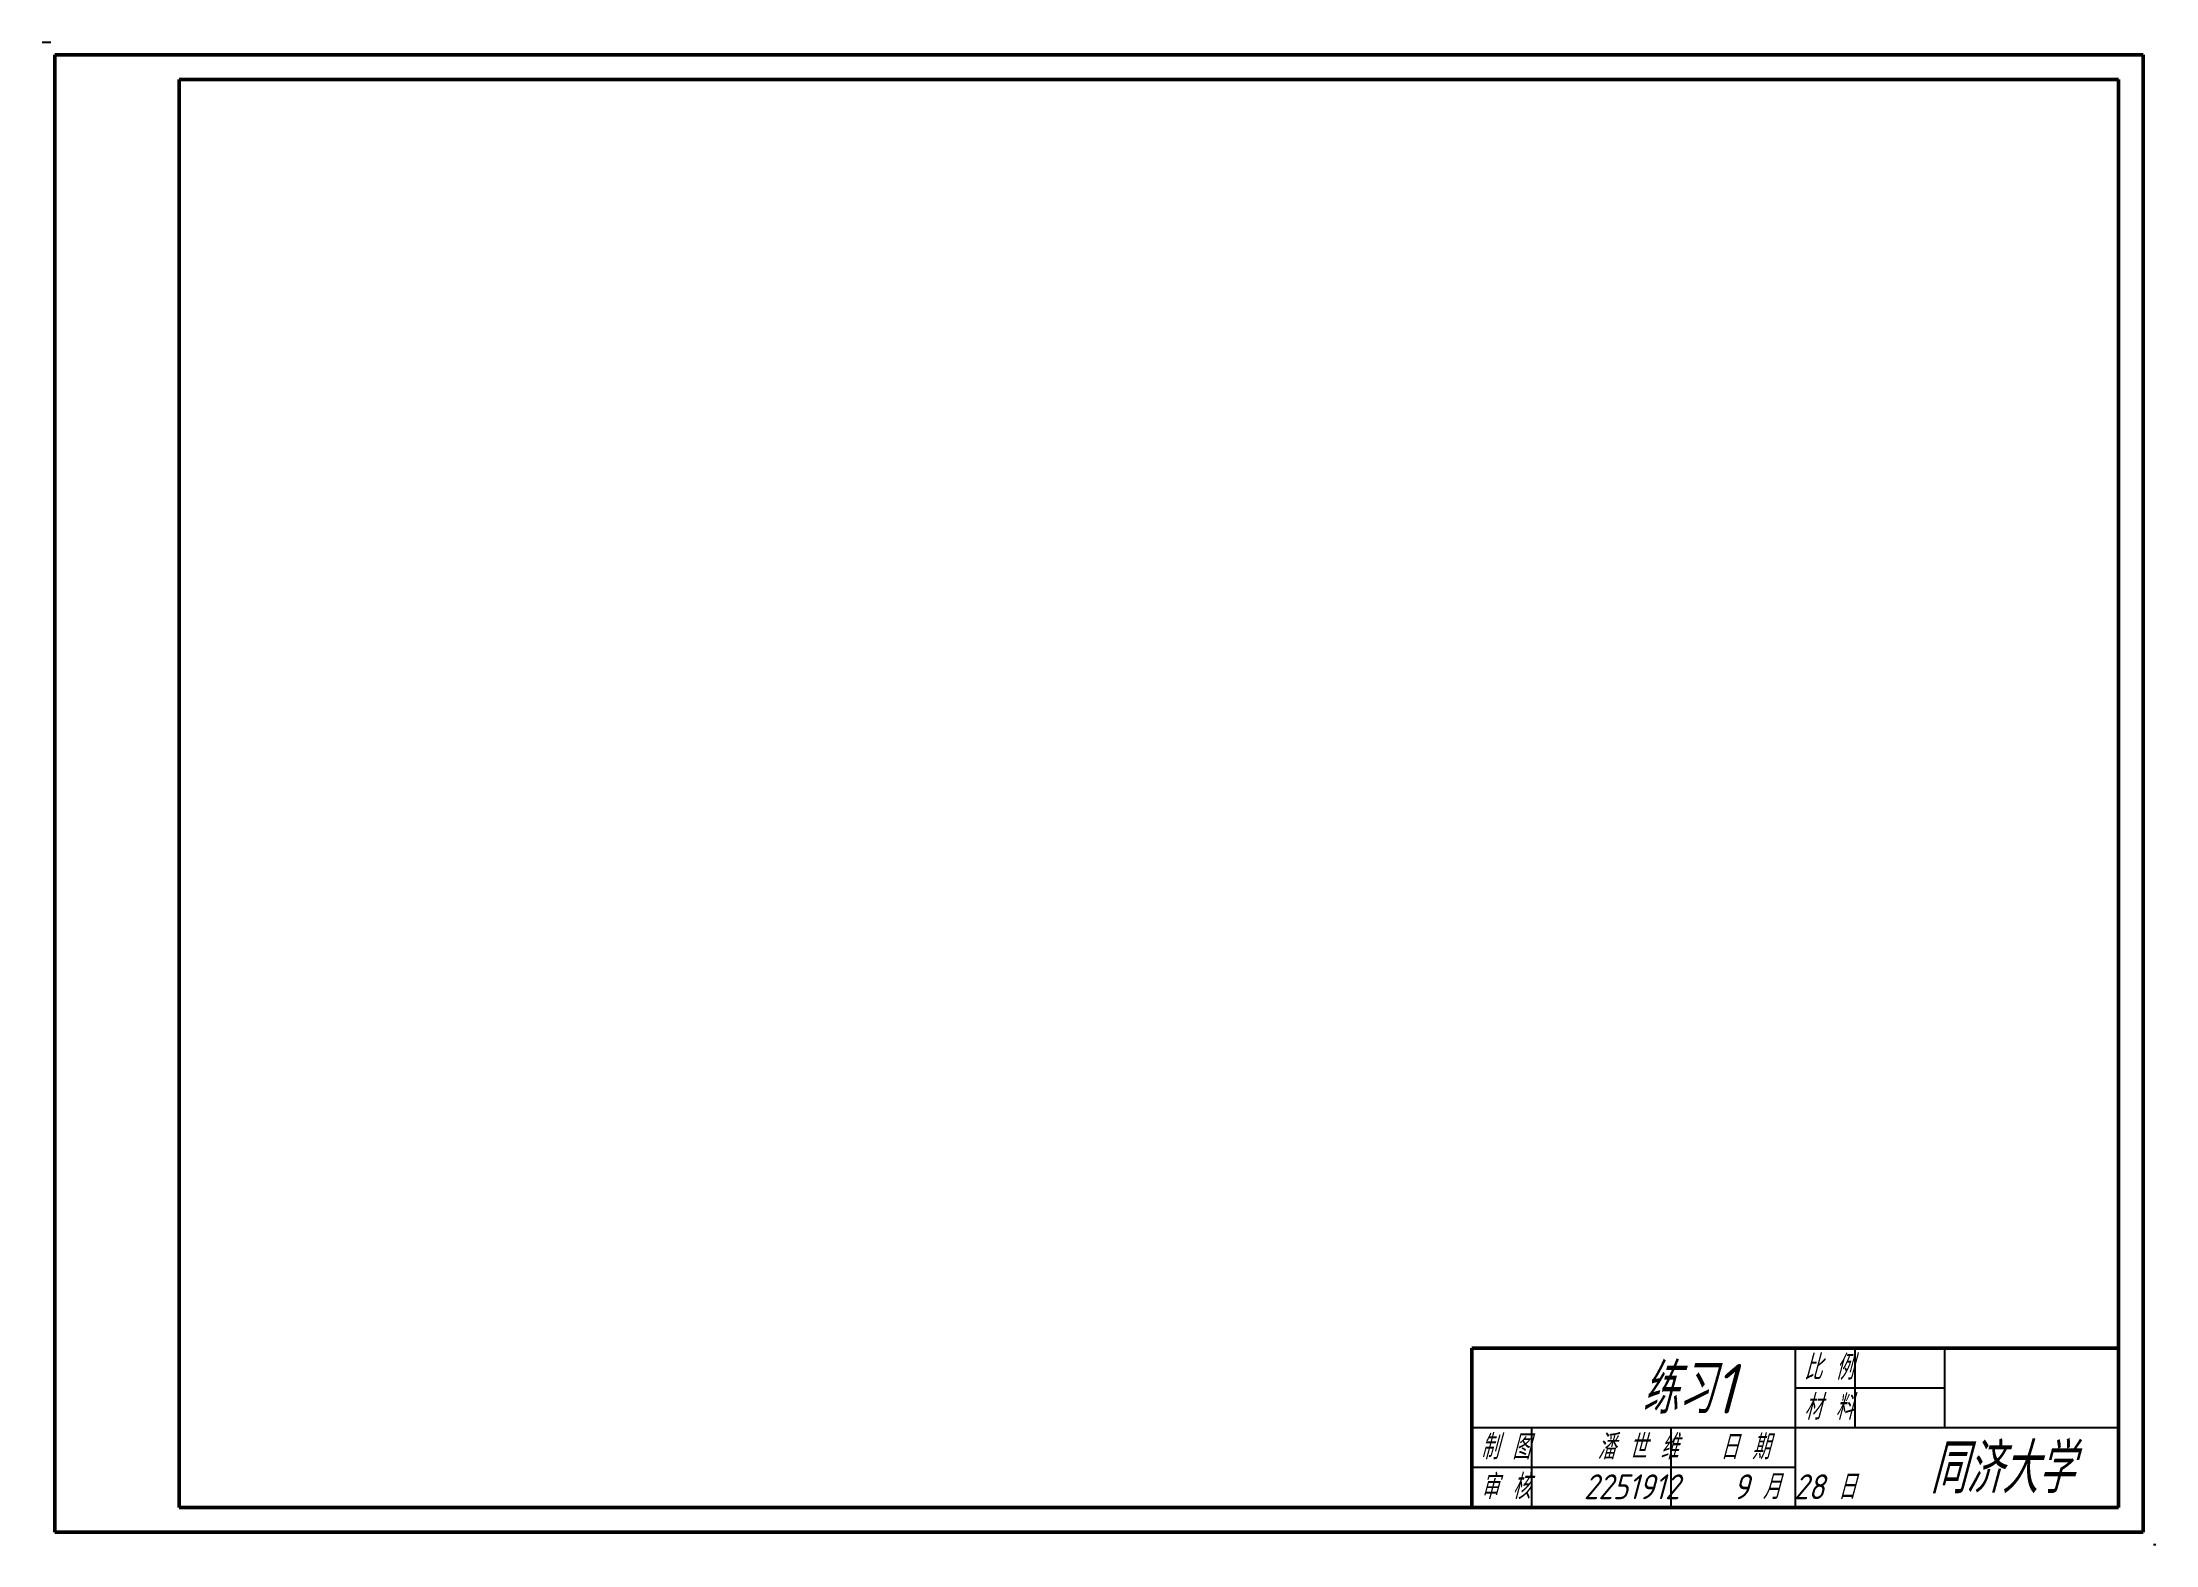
# Model space of a CAD drawing. Header units: millimetres. Extents: x -2 to 422, y -2 to 300.
import ezdxf

# ---------------------------------------------------------------- set-up
doc = ezdxf.new("R2010")
doc.units = ezdxf.units.MM
doc.header["$LTSCALE"] = 0.5
doc.layers.add('粗实线', color=7, linetype='Continuous', lineweight=50)
doc.layers.add('细实线', color=6, linetype='Continuous')
doc.styles.add('样式 1', font='gbeitc.shx', dxfattribs={"bigfont": 'gbcbig.shx'})

msp = doc.modelspace()

# ---------------------------------------------------------------- linework, layer by layer
at = {"layer": 'Defpoints', "ltscale": 0.5}
for p, q in [((-2.5, 299.5), (-0.79, 299.5)), ((422.5, -2.5), (422.03, -2.5))]:
    msp.add_line(p, q, dxfattribs=at)
at = {"layer": '粗实线'}
for p, q in [((420, 297), (0, 297)), ((0, 297), (0, 0)), ((420, 0), (420, 297)), ((415, 292), (25, 292)), ((25, 292), (25, 5)), ((415, 5), (415, 292)), ((415, 37), (285, 37)), ((285, 37), (285, 5)), ((25, 5), (415, 5)), ((0, 0), (420, 0))]:
    msp.add_line(p, q, dxfattribs=at)
at = {"layer": '细实线'}
for p, q in [((415, 5), (415, 45)), ((350, 37), (350, 5)), ((362, 37), (362, 21)), ((380, 37), (380, 21)), ((380, 29), (350, 29)), ((415, 21), (285, 21)), ((297, 21), (297, 5)), ((325, 21), (325, 5)), ((350, 13), (285, 13))]:
    msp.add_line(p, q, dxfattribs=at)

# ---------------------------------------------------------------- texts
at = {"layer": '细实线', "style": '样式 1'}
for s, height, p in [('    练习1', 10, (297.42, 23.84)), ('比 例', 5, (351.74, 30.65)), ('材 料', 5, (351.74, 22.65)), ('制 图     潘 世 维 ', 5, (286.74, 14.65)), ('  日 期', 5, (329.5, 14.65)), ('    同济大学', 10, (355.36, 7.84)), ('审 核    2251912    9 月 28 日', 5, (286.74, 6.65))]:
    msp.add_text(s, height=height, dxfattribs=at).set_placement(p)

doc.saveas('drawing.dxf')
